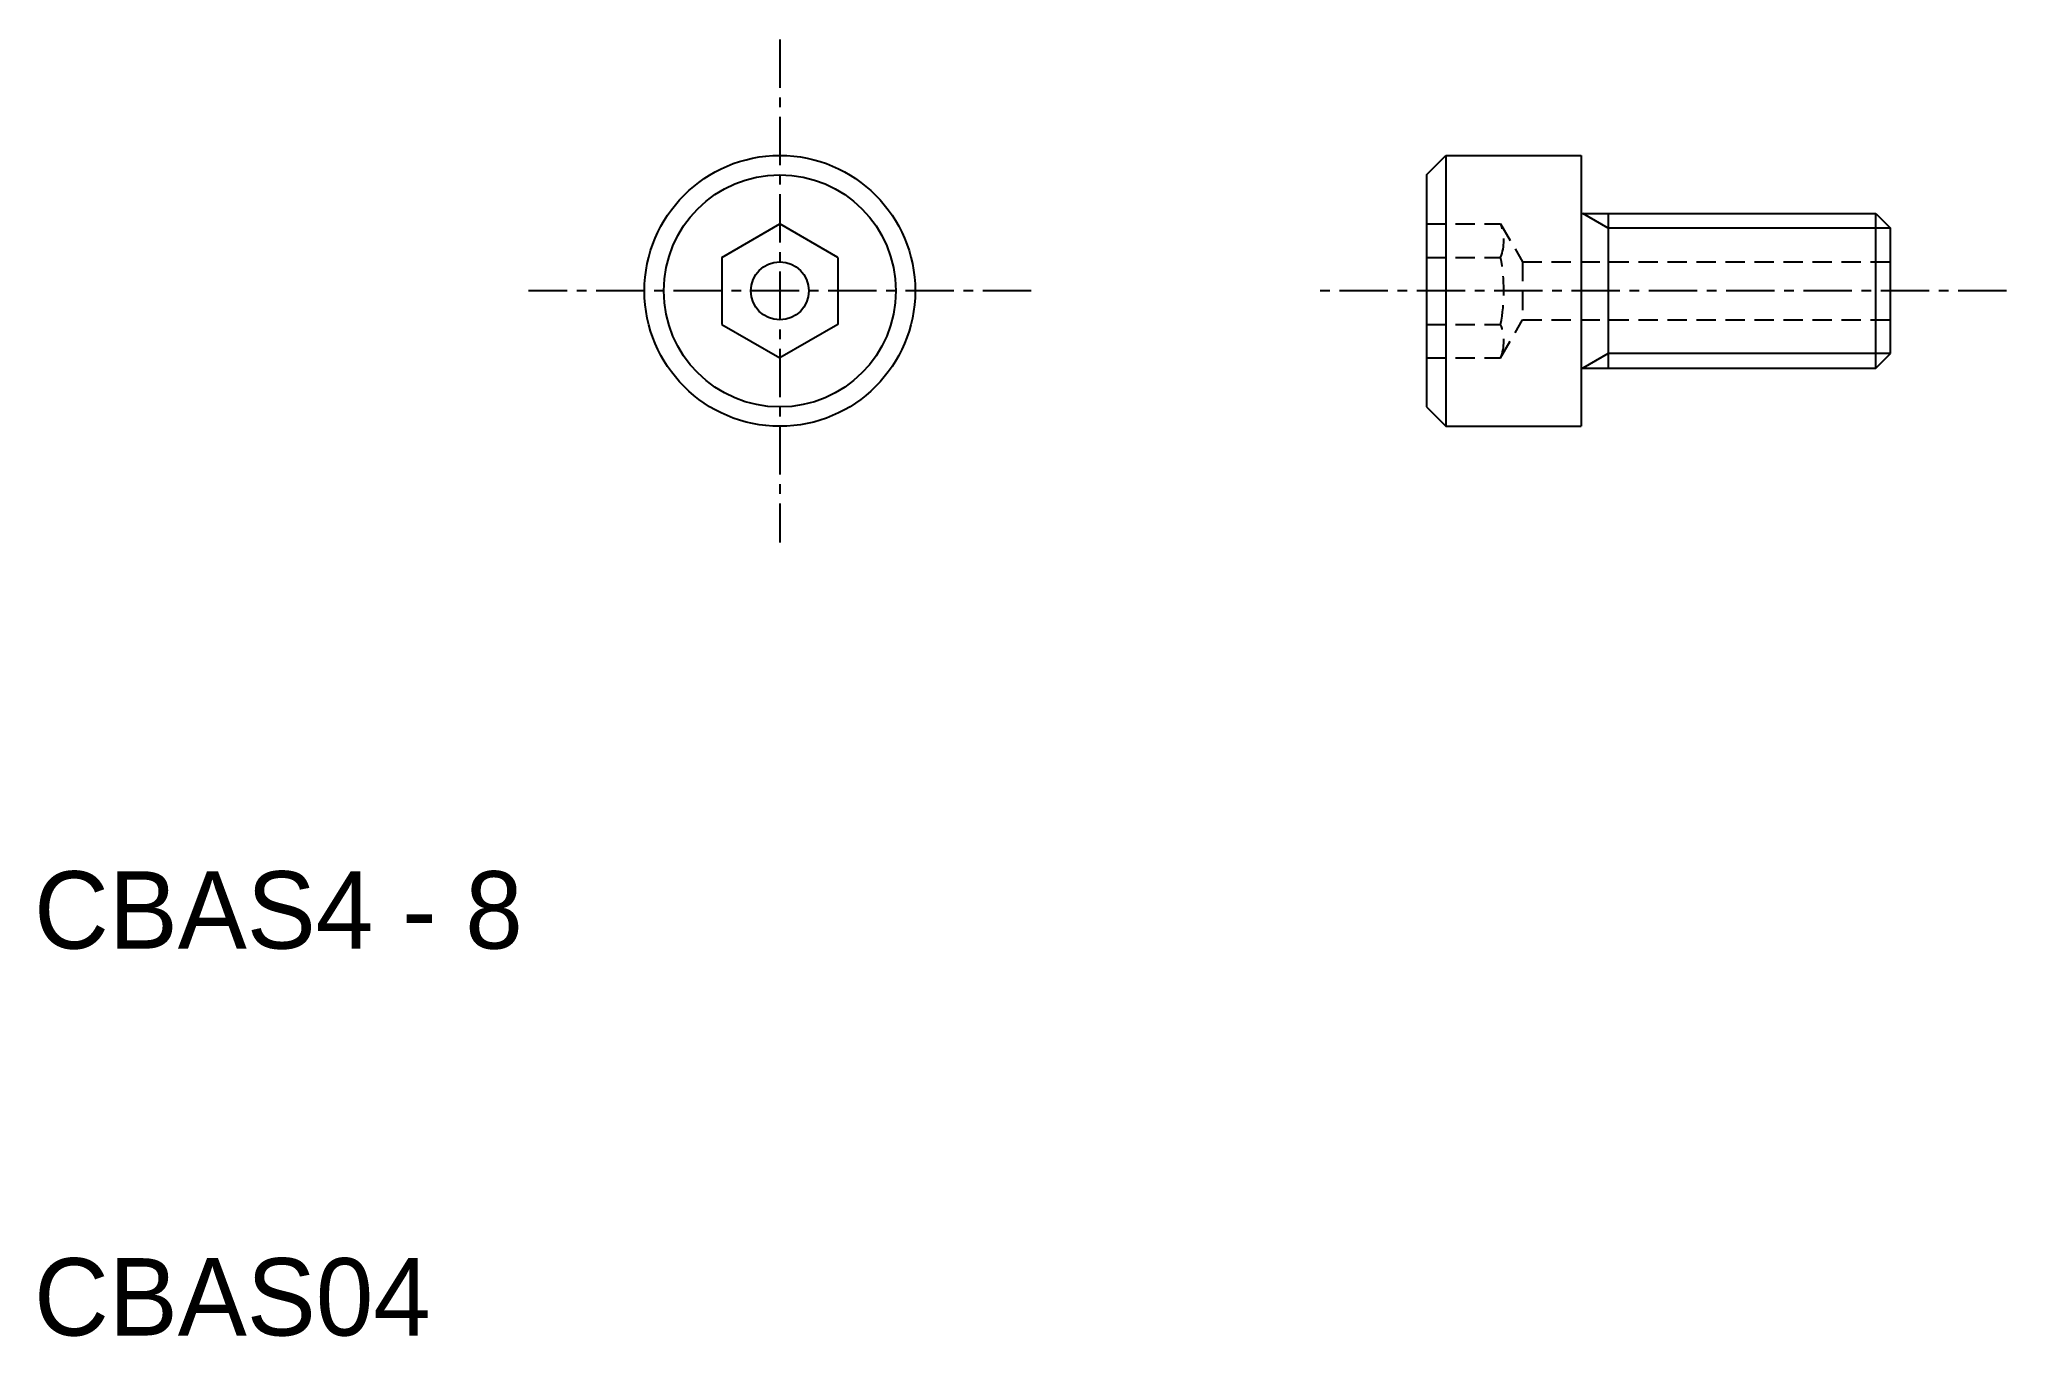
# Model space of a CAD drawing. Extents: x 10.1 to 61, y 10 to 43.5.
import ezdxf

# ---------------------------------------------------------------- set-up
doc = ezdxf.new("R2010")
doc.units = 0
doc.linetypes.add('CENTER', pattern=[2, 1.25, -0.25, 0.25, -0.25])
doc.linetypes.add('DASHED', pattern=[0.75, 0.5, -0.25])
doc.layers.get('0').update_dxf_attribs({"linetype": 'CONTINUOUS'})
doc.layers.add('CENTER', color=1, linetype='CENTER')

msp = doc.modelspace()

# ---------------------------------------------------------------- linework, layer by layer
at = {"color": 7, "linetype": 'CONTINUOUS'}
for p, q in [((46, 40), (46.5, 40.5)), ((46.5, 40.5), (46.5, 33.5)), ((46.5, 40.5), (50, 40.5)), ((50, 40.5), (50, 39)), ((46, 40), (46, 34)), ((27.781, 37.866), (29.281, 38.732)), ((30.781, 37.866), (29.281, 38.732)), ((50, 39), (57.621, 39)), ((50, 39), (50, 35)), ((50.7, 39), (50.7, 35)), ((57.621, 35), (57.621, 39)), ((57.621, 39), (58, 38.621)), ((58, 35.379), (58, 38.621)), ((27.781, 37.866), (27.781, 36.134)), ((30.781, 37.866), (30.781, 36.134)), ((27.781, 36.134), (29.281, 35.268)), ((30.781, 36.134), (29.281, 35.268)), ((57.621, 35), (58, 35.379)), ((50, 35), (57.621, 35)), ((50, 35), (50, 33.5)), ((46, 34), (46.5, 33.5)), ((46.5, 33.5), (50, 33.5))]:
    msp.add_line(p, q, dxfattribs=at)
at = {"color": 3, "linetype": 'DASHED'}
for p, q in [((46, 38.732), (47.916, 38.732)), ((47.916, 38.732), (48.483, 37.75)), ((46, 37.866), (47.916, 37.866)), ((48.483, 37.75), (58, 37.75)), ((48.483, 37.75), (48.483, 36.25)), ((46, 36.134), (47.916, 36.134)), ((47.916, 35.268), (48.483, 36.25)), ((48.483, 36.25), (58, 36.25)), ((46, 35.268), (47.916, 35.268))]:
    msp.add_line(p, q, dxfattribs=at)
at = {"color": 3, "linetype": 'CONTINUOUS'}
for p, q in [((50.7, 38.621), (50.044, 39)), ((58, 38.621), (50.7, 38.621)), ((50.7, 35.379), (50.044, 35)), ((58, 35.379), (50.7, 35.379))]:
    msp.add_line(p, q, dxfattribs=at)
at = {"color": 7, "linetype": 'CONTINUOUS'}
for radius in [3.5, 3, 0.75]:
    msp.add_circle((29.281, 37), radius, dxfattribs=at)
at = {"color": 3, "linetype": 'DASHED'}
for centre, radius, start, end in [((46.843, 38.299), 1.157, 338.0126, 21.9874), ((43.5, 37), 4.5, 348.9042, 11.0958), ((46.843, 35.701), 1.157, 338.0126, 21.9874)]:
    msp.add_arc(centre, radius, start, end, dxfattribs=at)
at = {"layer": 'CENTER', "color": 1, "linetype": 'CENTER'}
for p, q in [((29.281, 43.5), (29.281, 30.5)), ((35.781, 37), (22.781, 37)), ((61, 37), (43, 37))]:
    msp.add_line(p, q, dxfattribs=at)

# ---------------------------------------------------------------- texts
at = {"color": 7, "linetype": 'CONTINUOUS'}
for s, p in [('CBAS4 - 8', (10, 20)), ('CBAS04', (10, 10))]:
    msp.add_text(s, height=2, dxfattribs=at).set_placement(p)

doc.saveas('drawing.dxf')
